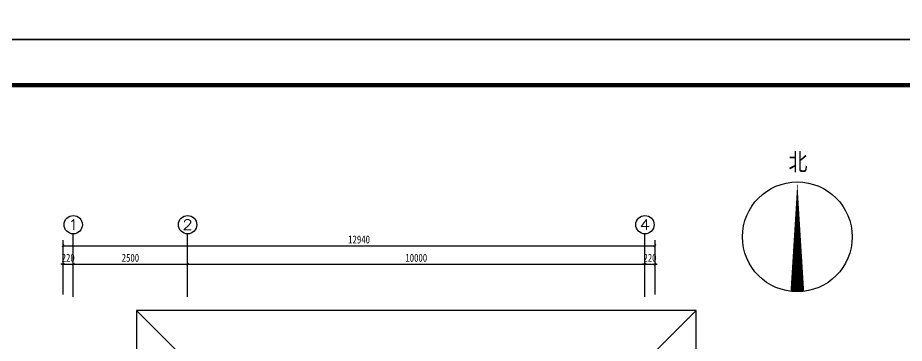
# Model space of a CAD drawing. Extents: x 57238 to 116638, y 270298 to 359907.
# Drawn here: x 67554 to 86938, y 305653 to 312773 of the extents above; entities that cross this region are included whole.
import ezdxf
from ezdxf.enums import TextEntityAlignment as Align

# ---------------------------------------------------------------- set-up
doc = ezdxf.new("R2010")
doc.units = 0
doc.header["$LTSCALE"] = 1000
doc.header["$MEASUREMENT"] = 0
for name, color, linetype in [('AXIS', 3, 'Continuous'), ('AXIS_TEXT', 7, 'Continuous'), ('DIM_SYMB', 3, 'Continuous'), ('GROUND', 2, 'Continuous'), ('PUB_TEXT', 7, 'Continuous'), ('TH_TITLE', 7, 'Continuous'), ('TK', 126, 'Continuous')]:
    doc.layers.add(name, color=color, linetype=linetype)
doc.styles.add('-宋体', font='', dxfattribs={"width": 0.8})
doc.styles.add('_TCH_AXIS', font='COMPLEX', dxfattribs={"bigfont": 'GBCBIG'})
doc.styles.add('COMPLEX', font='COMPLEX')
doc.styles.add('HT_T3', font='simhei.ttf', dxfattribs={"width": 0.8})
doc.styles.get('-宋体').set_extended_font_data('SimSun')
doc.dimstyles.new('_TCH_ARCH&&50', dxfattribs={"dimtxt": 175, "dimasz": 50, "dimexe": 125, "dimexo": 150, "dimgap": 50, "dimtad": 1, "dimdec": 0, "dimzin": 0, "dimdsep": 46, "dimtxsty": 'HT_T3', "dimblk": 'ARCHTICK', "dimcen": 0.09, "dimclrt": 7, "dimazin": 2, "dimtfac": 1, "dimtdec": 0, "dimtix": 1, "dimtmove": 2, "dimatfit": 3, "dimfxl": 0, "dimtolj": 1, "dimtzin": 0, "dimarcsym": 0})

# ---------------------------------------------------------------- blocks, each defined once
blk = doc.blocks.new('_ArchTick')
at = {"color": 0, "linetype": 'ByBlock', "const_width": 0.4}
blk.add_lwpolyline([(-0.5, -0.5), (0.5, 0.5)], dxfattribs=at)
blk = doc.blocks.new('*D65')
at = {"layer": 'AXIS', "color": 0, "lineweight": -2}
for p, q in [((68548, 306717), (68548, 307510)), ((68768, 306717), (68768, 307510)), ((68548, 307385), (68498, 307385)), ((68548, 307385), (68768, 307385)), ((68768, 307385), (68818, 307385))]:
    blk.add_line(p, q, dxfattribs=at)
at = {"layer": 'Defpoints', "color": 0}
for p in [(68768, 307385), (68548, 306567), (68768, 306567)]:
    blk.add_point(p, dxfattribs=at)
at = {"layer": 'AXIS', "color": 0, "lineweight": -2, "xscale": 50, "yscale": 50, "zscale": 50}
blk.add_blockref('_ArchTick', (68548, 307385), dxfattribs=at)
at = {"layer": 'AXIS', "color": 0, "lineweight": -2, "xscale": 50, "yscale": 50, "zscale": 50, "rotation": 180}
blk.add_blockref('_ArchTick', (68768, 307385), dxfattribs=at)
at = {"layer": 'AXIS', "color": 7, "insert": (68658, 307522), "char_height": 175, "attachment_point": 5, "style": 'HT_T3'}
blk.add_mtext('\\A1;220', dxfattribs=at)
blk = doc.blocks.new('*D66')
at = {"layer": 'AXIS', "color": 0, "lineweight": -2}
for p, q in [((68768, 306717), (68768, 307510)), ((71268, 306717), (71268, 307510)), ((68768, 307385), (71268, 307385))]:
    blk.add_line(p, q, dxfattribs=at)
at = {"layer": 'Defpoints', "color": 0}
for p in [(71268, 307385), (68768, 306567), (71268, 306567)]:
    blk.add_point(p, dxfattribs=at)
at = {"layer": 'AXIS', "color": 0, "lineweight": -2, "xscale": 50, "yscale": 50, "zscale": 50, "rotation": 180}
blk.add_blockref('_ArchTick', (68768, 307385), dxfattribs=at)
at = {"layer": 'AXIS', "color": 0, "lineweight": -2, "xscale": 50, "yscale": 50, "zscale": 50}
blk.add_blockref('_ArchTick', (71268, 307385), dxfattribs=at)
at = {"layer": 'AXIS', "color": 7, "insert": (70018, 307522), "char_height": 175, "attachment_point": 5, "style": 'HT_T3'}
blk.add_mtext('\\A1;2500', dxfattribs=at)
blk = doc.blocks.new('*D67')
at = {"layer": 'AXIS', "color": 0, "lineweight": -2}
for p, q in [((71268, 306717), (71268, 307510)), ((81268, 306717), (81268, 307510)), ((71268, 307385), (81268, 307385))]:
    blk.add_line(p, q, dxfattribs=at)
at = {"layer": 'Defpoints', "color": 0}
for p in [(81268, 307385), (71268, 306567), (81268, 306567)]:
    blk.add_point(p, dxfattribs=at)
at = {"layer": 'AXIS', "color": 0, "lineweight": -2, "xscale": 50, "yscale": 50, "zscale": 50, "rotation": 180}
blk.add_blockref('_ArchTick', (71268, 307385), dxfattribs=at)
at = {"layer": 'AXIS', "color": 0, "lineweight": -2, "xscale": 50, "yscale": 50, "zscale": 50}
blk.add_blockref('_ArchTick', (81268, 307385), dxfattribs=at)
at = {"layer": 'AXIS', "color": 7, "insert": (76268, 307522), "char_height": 175, "attachment_point": 5, "style": 'HT_T3'}
blk.add_mtext('\\A1;10000', dxfattribs=at)
blk = doc.blocks.new('*D68')
at = {"layer": 'AXIS', "color": 0, "lineweight": -2}
for p, q in [((81268, 306717), (81268, 307510)), ((81488, 306717), (81488, 307510)), ((81268, 307385), (81218, 307385)), ((81268, 307385), (81488, 307385)), ((81488, 307385), (81538, 307385))]:
    blk.add_line(p, q, dxfattribs=at)
at = {"layer": 'Defpoints', "color": 0}
for p in [(81488, 307385), (81268, 306567), (81488, 306567)]:
    blk.add_point(p, dxfattribs=at)
at = {"layer": 'AXIS', "color": 0, "lineweight": -2, "xscale": 50, "yscale": 50, "zscale": 50}
blk.add_blockref('_ArchTick', (81268, 307385), dxfattribs=at)
at = {"layer": 'AXIS', "color": 0, "lineweight": -2, "xscale": 50, "yscale": 50, "zscale": 50, "rotation": 180}
blk.add_blockref('_ArchTick', (81488, 307385), dxfattribs=at)
at = {"layer": 'AXIS', "color": 7, "insert": (81378, 307522), "char_height": 175, "attachment_point": 5, "style": 'HT_T3'}
blk.add_mtext('\\A1;220', dxfattribs=at)
blk = doc.blocks.new('*D69')
at = {"layer": 'AXIS', "color": 0, "lineweight": -2}
for p, q in [((68548, 306717), (68548, 307910)), ((81488, 306717), (81488, 307910)), ((68548, 307785), (81488, 307785))]:
    blk.add_line(p, q, dxfattribs=at)
at = {"layer": 'Defpoints', "color": 0}
for p in [(81488, 307785), (68548, 306567), (81488, 306567)]:
    blk.add_point(p, dxfattribs=at)
at = {"layer": 'AXIS', "color": 0, "lineweight": -2, "xscale": 50, "yscale": 50, "zscale": 50, "rotation": 180}
blk.add_blockref('_ArchTick', (68548, 307785), dxfattribs=at)
at = {"layer": 'AXIS', "color": 0, "lineweight": -2, "xscale": 50, "yscale": 50, "zscale": 50}
blk.add_blockref('_ArchTick', (81488, 307785), dxfattribs=at)
at = {"layer": 'AXIS', "color": 7, "insert": (75018, 307922), "char_height": 175, "attachment_point": 5, "style": 'HT_T3'}
blk.add_mtext('\\A1;12940', dxfattribs=at)
blk = doc.blocks.new('_AXISO')
blk.add_circle((0, 0), 0.5)
at = {"layer": 'AXIS_TEXT', "style": 'COMPLEX', "width": 1.041667}
blk.add_attdef('A', text='', height=0.56, dxfattribs=at).set_placement((-0.25, -0.28), (0.25, -0.28), align=Align.FIT)
blk = doc.blocks.new('gfdyrte')
at = {"layer": 'TK'}
blk.add_lwpolyline([(301207, -138465), (390307, -138465), (390307, -75465), (301207, -75465)], close=True, dxfattribs=at)
at = {"layer": 'TK', "const_width": 150}
blk.add_lwpolyline([(304957, -136965), (388807, -136965), (388807, -76965), (304957, -76965)], close=True, dxfattribs=at)

msp = doc.modelspace()

# ---------------------------------------------------------------- linework, layer by layer
at = {"layer": 'AXIS'}
for p, q in [((68768, 306672.1), (68768, 308046.2)), ((71268, 306672.1), (71268, 308046.2)), ((81268, 306672.1), (81268, 308046.2))]:
    msp.add_line(p, q, dxfattribs=at)
at = {"layer": 'DIM_SYMB'}
msp.add_lwpolyline([(84599.9, 306780.5, 300, 0, 0), (84599.9, 309180.5, 0, 0, 0)], format="xyseb", dxfattribs=at)
msp.add_circle((84599.9, 307980.5), 1200, dxfattribs=at)
at = {"layer": 'GROUND'}
for p, q in [((82388, 306371.1), (70148, 306371.1)), ((70148, 306371.1), (70148, 303871.1)), ((71048, 305471.1), (70148, 306371.1)), ((81488, 305471.1), (82388, 306371.1)), ((82388, 303631.1), (82388, 306371.1))]:
    msp.add_line(p, q, dxfattribs=at)
at = {"layer": 'TH_TITLE', "color": 6}
msp.add_lwpolyline([(57237.8, 312298.1), (116637.8, 312298.1), (116637.8, 354298.1), (57237.8, 354298.1)], close=True, dxfattribs=at)
at = {"layer": 'TH_TITLE'}
msp.add_lwpolyline([(57237.8, 270298.1), (116637.8, 270298.1), (116637.8, 312298.1), (57237.8, 312298.1)], close=True, dxfattribs=at)
at = {"layer": 'TH_TITLE', "const_width": 100}
msp.add_lwpolyline([(59737.8, 271298.1), (115637.8, 271298.1), (115637.8, 311298.1), (59737.8, 311298.1)], close=True, dxfattribs=at)

# ---------------------------------------------------------------- block references
at = {"xscale": 0.6666666666278616, "yscale": 0.6666666666860692, "zscale": 0.6666666666569654}
for p in [(-143567.2, 404608.1), (-143567.2, 362608.1)]:
    msp.add_blockref('gfdyrte', p, dxfattribs=at)
at = {"layer": 'AXIS'}
ref = msp.add_blockref('_AXISO', (68768, 308246.2), dxfattribs=dict(at, xscale=400, yscale=400, zscale=400))
ref.add_attrib('A', '1', dxfattribs={"layer": 'AXIS_TEXT', "height": 226.3, "style": '_TCH_AXIS', "width": 2.333333}).set_placement((68654.8, 308133), (68881.1, 308133), align=Align.FIT)
ref = msp.add_blockref('_AXISO', (71268, 308246.2), dxfattribs=dict(at, xscale=400, yscale=400, zscale=400))
ref.add_attrib('A', '2', dxfattribs={"layer": 'AXIS_TEXT', "height": 226.3, "style": '_TCH_AXIS', "width": 1.5}).set_placement((71154.8, 308133), (71381.1, 308133), align=Align.FIT)
ref = msp.add_blockref('_AXISO', (81268, 308246.2), dxfattribs=dict(at, xscale=400, yscale=400, zscale=400))
ref.add_attrib('A', '4', dxfattribs={"layer": 'AXIS_TEXT', "height": 226.3, "style": '_TCH_AXIS', "width": 1.3125}).set_placement((81154.8, 308133), (81381.1, 308133), align=Align.FIT)

# ---------------------------------------------------------------- texts
at = {"layer": 'PUB_TEXT', "style": '-宋体', "width": 0.8}
msp.add_text('北', height=379.7, dxfattribs=at).set_placement((84406.6, 309430.5))

# ---------------------------------------------------------------- dimensions: what is measured, and where the dimension line sits
at = {"layer": 'AXIS'}
for p1, p2, distance, text, picture, middle in [((68548, 306566.8), (81488, 306566.8), 1217.9, '12940', '*D69', (75018, 307922.2)), ((68548, 306566.8), (68768, 306566.8), 817.9, '220', '*D65', (68658, 307522.2)), ((68768, 306566.8), (71268, 306566.8), 817.9, '2500', '*D66', (70018, 307522.2)), ((71268, 306566.8), (81268, 306566.8), 817.9, '10000', '*D67', (76268, 307522.2)), ((81268, 306566.8), (81488, 306566.8), 817.9, '220', '*D68', (81378, 307522.2))]:
    dim = msp.add_aligned_dim(p1=p1, p2=p2, distance=distance, text=text, dimstyle='_TCH_ARCH&&50', dxfattribs=at)
    dim.commit()
    dim.dimension.update_dxf_attribs({"geometry": picture, "text_midpoint": middle})

doc.saveas('drawing.dxf')
